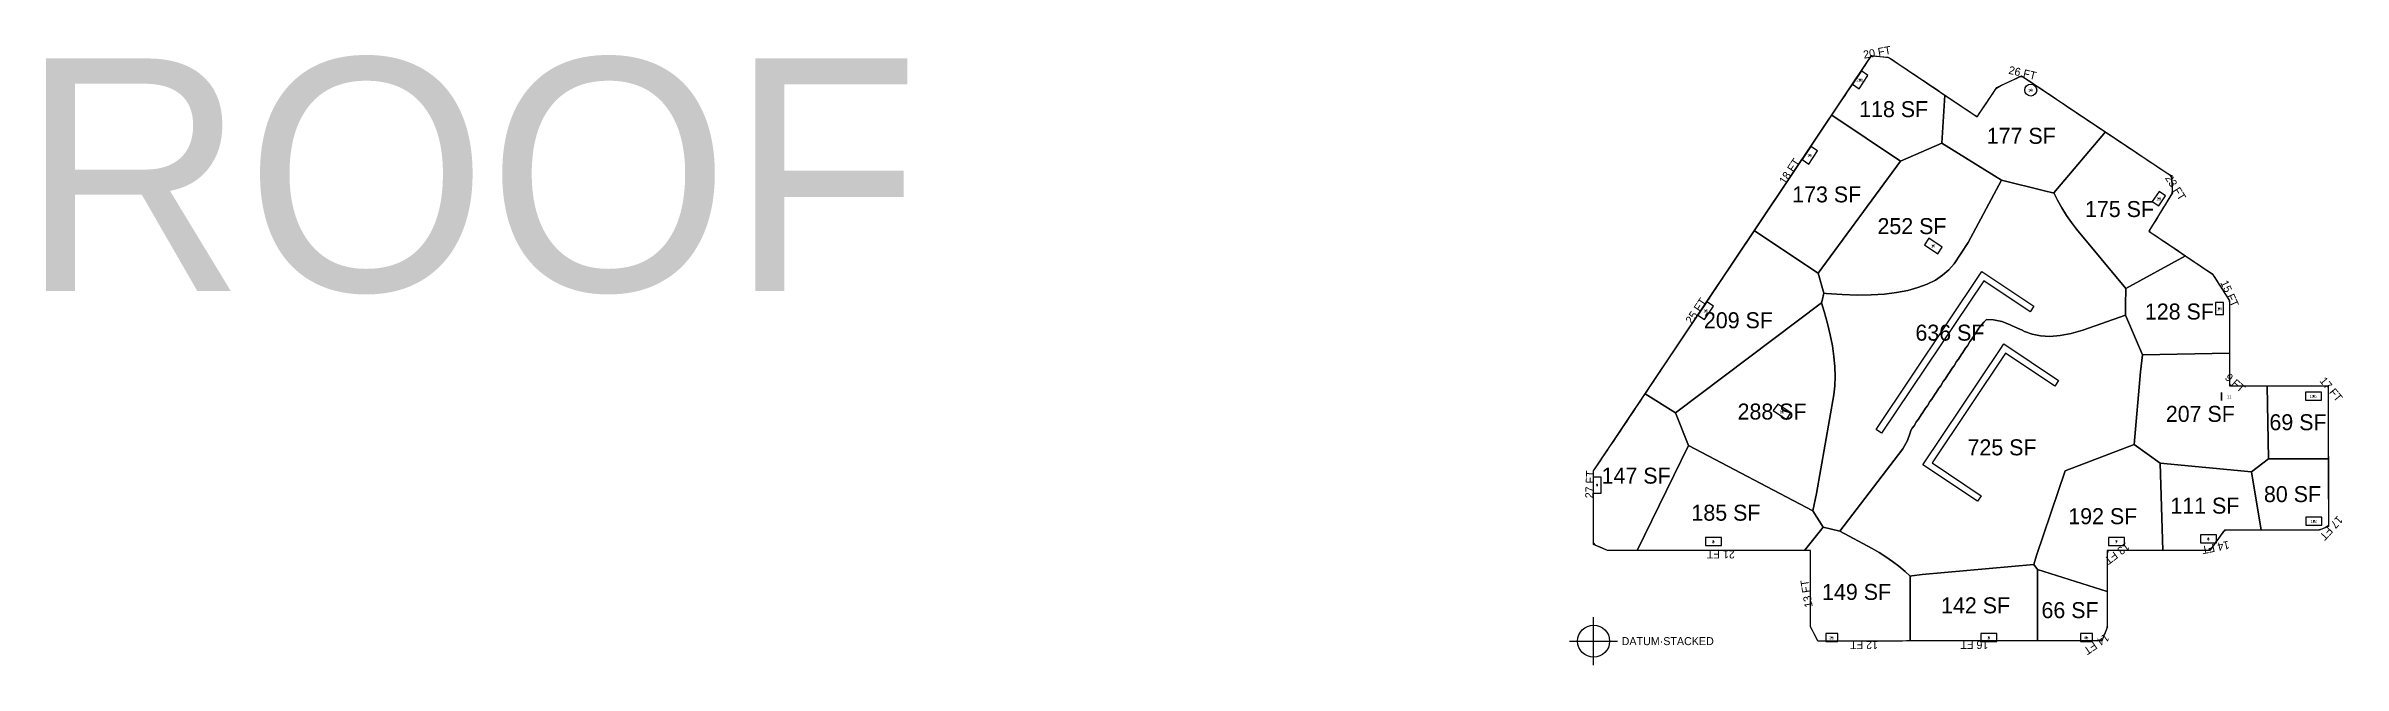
# Model space of a CAD drawing. Header units: metres. Extents: x 12833 to 16306, y 7445 to 23389.
# Drawn here: x 12861 to 16306, y 22459 to 23389 of the extents above; entities that cross this region are included whole.
import ezdxf
from ezdxf.enums import TextEntityAlignment as Align

# ---------------------------------------------------------------- set-up
doc = ezdxf.new("R2010")
doc.units = ezdxf.units.M
for name, color, linetype in [('BOUNDARY', 5, 'Continuous'), ('COLS', 92, 'Continuous'), ('FLOOR NUMBER', 1, 'Continuous'), ('FLOOR_5_AREA_LABELS', 3, 'Continuous'), ('FLOOR_5_BOUNDARY', 5, 'Continuous'), ('FLOOR_5_COLUMNS', 7, 'Continuous'), ('FLOOR_5_DATUM', 4, 'Continuous'), ('FLOOR_5_FASCADE_COLUMNS', 30, 'Continuous'), ('FLOOR_5_LARGE_TRIBUTARY', 6, 'Continuous'), ('FLOOR_5_TRIBUTARY_COL_0', 2, 'Continuous'), ('FLOOR_5_TRIBUTARY_COL_1', 2, 'Continuous'), ('FLOOR_5_TRIBUTARY_COL_10', 2, 'Continuous'), ('FLOOR_5_TRIBUTARY_COL_11', 2, 'Continuous'), ('FLOOR_5_TRIBUTARY_COL_12', 2, 'Continuous'), ('FLOOR_5_TRIBUTARY_COL_13', 2, 'Continuous'), ('FLOOR_5_TRIBUTARY_COL_14', 2, 'Continuous'), ('FLOOR_5_TRIBUTARY_COL_15', 2, 'Continuous'), ('FLOOR_5_TRIBUTARY_COL_16', 2, 'Continuous'), ('FLOOR_5_TRIBUTARY_COL_17', 2, 'Continuous'), ('FLOOR_5_TRIBUTARY_COL_2', 2, 'Continuous'), ('FLOOR_5_TRIBUTARY_COL_3', 2, 'Continuous'), ('FLOOR_5_TRIBUTARY_COL_4', 2, 'Continuous'), ('FLOOR_5_TRIBUTARY_COL_5', 2, 'Continuous'), ('FLOOR_5_TRIBUTARY_COL_6', 2, 'Continuous'), ('FLOOR_5_TRIBUTARY_COL_7', 2, 'Continuous'), ('FLOOR_5_TRIBUTARY_COL_8', 2, 'Continuous'), ('FLOOR_5_TRIBUTARY_COL_9', 2, 'Continuous'), ('FLOOR_5_WALL_TRIBUTARY_16', 1, 'Continuous'), ('FLOOR_5_WALL_TRIBUTARY_17', 1, 'Continuous'), ('WALL', 4, 'Continuous')]:
    doc.layers.add(name, color=color, linetype=linetype)
doc.layers.add('COLUMN NUMBER', color=6, linetype='Continuous', lineweight=9)

msp = doc.modelspace()

# ---------------------------------------------------------------- linework, layer by layer
at = {"layer": 'BOUNDARY'}
msp.add_lwpolyline([(15517.9, 22495.3), (15506.9, 22517.2), (15506.9, 22631.4), (15202.6, 22631.4), (15202.6, 22631.4), (15181.7, 22640.5), (15181.7, 22750.7), (15598.6, 23374), (15624.4, 23371.3), (15756.8, 23282.2), (15786.2, 23325.9), (15823.2, 23343.7), (16048, 23193.3), (16049.7, 23168.2), (16014.5, 23110.3), (16110, 23046.2), (16135.5, 23005.8), (16135.5, 22878.4), (16269.7, 22878.4), (16283.1, 22878.4), (16283.5, 22667.3), (16269.7, 22661.9), (16127.7, 22661.9), (16105.9, 22631.4), (15951.9, 22631.4), (15951.9, 22515.5), (15943.9, 22495.7)], close=True, dxfattribs=at)
at = {"layer": 'COLS'}
for points in [[(15593.1, 23344.2), (15583.2, 23350.9), (15569.8, 23330.9), (15579.8, 23324.3)], [(15517.5, 23231.2), (15507.5, 23237.8), (15494.2, 23217.9), (15504.2, 23211.2)], [(16029.5, 23148.6), (16039.5, 23163.5), (16029.6, 23170.2), (16019.5, 23155.2)], [(15697.8, 23076.6), (15704.4, 23086.6), (15684.5, 23099.9), (15677.8, 23090)], [(15361.4, 22997.8), (15351.5, 23004.5), (15338.1, 22984.5), (15348.1, 22977.9)], [(16114.4, 23003.3), (16114.4, 22985.3), (16126.4, 22985.3), (16126.4, 23003.3)], [(15457.7, 22851.1), (15451, 22841.2), (15470.9, 22827.8), (15477.6, 22837.8)], [(16123.2, 22868.3), (16123.2, 22856.3), (16123.4, 22856.3)], [(16249.2, 22868.8), (16249.2, 22856.8), (16273.2, 22856.8), (16273.2, 22868.8)], [(15193, 22741.5), (15181, 22741.5), (15181, 22717.5), (15193, 22717.5)], [(16249.9, 22681.2), (16249.9, 22669.2), (16273.9, 22669.2), (16273.9, 22681.2)], [(15349.3, 22650.7), (15349.3, 22638.7), (15373.3, 22638.7), (15373.3, 22650.7)], [(15953.7, 22650.7), (15953.7, 22638.7), (15977.7, 22638.7), (15977.7, 22650.7)], [(16091.7, 22654.9), (16091.7, 22642.9), (16115.7, 22642.9), (16115.7, 22654.9)], [(15530, 22494.7), (15548, 22494.7), (15548, 22506.7), (15530, 22506.7)], [(15762.3, 22506.7), (15762.3, 22494.7), (15786.3, 22494.7), (15786.3, 22506.7)], [(15911.6, 22494.7), (15929.6, 22494.7), (15929.6, 22506.7), (15911.6, 22506.7)]]:
    msp.add_lwpolyline(points, close=True, dxfattribs=at)
msp.add_circle((15837.1, 23322.3), 9, dxfattribs=at)
at = {"layer": 'FLOOR_5_BOUNDARY'}
msp.add_lwpolyline([(15517.9, 22495.3), (15506.9, 22517.2), (15506.9, 22631.4), (15202.6, 22631.4), (15181.7, 22640.5), (15181.7, 22750.7), (15598.6, 23374), (15624.4, 23371.3), (15756.8, 23282.2), (15786.2, 23325.9), (15823.2, 23343.7), (16048, 23193.3), (16049.7, 23168.2), (16014.5, 23110.3), (16110, 23046.2), (16135.5, 23005.8), (16135.5, 22878.4), (16269.7, 22878.4), (16283.1, 22878.4), (16283.5, 22667.3), (16269.7, 22661.9), (16127.7, 22661.9), (16105.9, 22631.4), (15951.9, 22631.4), (15951.9, 22515.5), (15943.9, 22495.7), (15517.9, 22495.3)], close=True, dxfattribs=at)
at = {"layer": 'FLOOR_5_COLUMNS'}
for p in [(15581.5, 23337.6), (15837.1, 23322.3), (15505.9, 23224.5), (16029.5, 23159.4), (15691.1, 23088.3), (15349.8, 22991.2), (16120.4, 22994.3), (15464.3, 22839.5), (16123.2, 22860.3), (16261.2, 22862.8), (15187, 22729.5), (16261.9, 22675.2), (15361.3, 22644.7), (15965.7, 22644.7), (16103.7, 22648.9), (15539, 22500.7), (15774.3, 22500.7), (15920.6, 22500.7)]:
    msp.add_point(p, dxfattribs=at)
at = {"layer": 'FLOOR_5_DATUM'}
for p, q in [((15181.7, 22459.3), (15181.7, 22531.3)), ((15145.7, 22495.3), (15217.7, 22495.3))]:
    msp.add_line(p, q, dxfattribs=at)
msp.add_circle((15181.7, 22495.3), 24, dxfattribs=at)
at = {"layer": 'FLOOR_5_FASCADE_COLUMNS'}
for points in [[(15538.7, 23284.4), (15542, 23289.4), (15545.4, 23294.4), (15548.7, 23299.4), (15552, 23304.3), (15555.4, 23309.3), (15558.7, 23314.3), (15562, 23319.3), (15565.4, 23324.3), (15568.7, 23329.3), (15572, 23334.3), (15575.4, 23339.2), (15578.7, 23344.2), (15582.1, 23349.2), (15585.4, 23354.2), (15588.7, 23359.2), (15592.1, 23364.2), (15595.4, 23369.2), (15598.8, 23373.9), (15604.8, 23373.3), (15610.8, 23372.7), (15616.7, 23372.1), (15622.7, 23371.5), (15628, 23368.9), (15632.9, 23365.5), (15637.9, 23362.2), (15642.9, 23358.8), (15647.9, 23355.5), (15652.9, 23352.1), (15657.8, 23348.8), (15662.8, 23345.4), (15667.8, 23342.1), (15672.8, 23338.7), (15677.8, 23335.4), (15682.7, 23332), (15687.7, 23328.7), (15692.7, 23325.4), (15697.7, 23322), (15702.6, 23318.7), (15707.6, 23315.3)], [(15707.6, 23315.3), (15712.6, 23312), (15717.6, 23308.6), (15722.6, 23305.3), (15727.5, 23301.9), (15732.5, 23298.6), (15737.5, 23295.2), (15742.5, 23291.9), (15747.5, 23288.5), (15752.4, 23285.2), (15757.2, 23282.8), (15760.6, 23287.8), (15763.9, 23292.8), (15767.3, 23297.8), (15770.6, 23302.7), (15774, 23307.7), (15777.3, 23312.7), (15780.7, 23317.7), (15784, 23322.7), (15788.1, 23326.8), (15793.5, 23329.4), (15798.9, 23332), (15804.3, 23334.6), (15809.7, 23337.2), (15815.1, 23339.8), (15820.5, 23342.4), (15825.7, 23342), (15830.7, 23338.7), (15835.7, 23335.4), (15840.7, 23332), (15845.7, 23328.7), (15850.6, 23325.4), (15855.6, 23322), (15860.6, 23318.7), (15865.6, 23315.4), (15870.6, 23312), (15875.6, 23308.7), (15880.6, 23305.3), (15885.6, 23302), (15890.5, 23298.7), (15895.5, 23295.3), (15900.5, 23292), (15905.5, 23288.7), (15910.5, 23285.3), (15915.5, 23282), (15920.5, 23278.7), (15925.5, 23275.3), (15930.4, 23272), (15935.4, 23268.7), (15940.4, 23265.3), (15945.4, 23262), (15950.4, 23258.6)], [(15421.9, 23109.8), (15425.3, 23114.8), (15428.6, 23119.8), (15431.9, 23124.8), (15435.3, 23129.8), (15438.6, 23134.8), (15441.9, 23139.8), (15445.3, 23144.7), (15448.6, 23149.7), (15452, 23154.7), (15455.3, 23159.7), (15458.6, 23164.7), (15462, 23169.7), (15465.3, 23174.7), (15468.6, 23179.7), (15472, 23184.6), (15475.3, 23189.6), (15478.6, 23194.6), (15482, 23199.6), (15485.3, 23204.6), (15488.6, 23209.6), (15492, 23214.6), (15495.3, 23219.6), (15498.7, 23224.5), (15502, 23229.5), (15505.3, 23234.5), (15508.7, 23239.5), (15512, 23244.5), (15515.3, 23249.5), (15518.7, 23254.5), (15522, 23259.5), (15525.3, 23264.4), (15528.7, 23269.4), (15532, 23274.4), (15535.3, 23279.4), (15538.7, 23284.4)], [(15950.4, 23258.6), (15955.4, 23255.3), (15960.4, 23252), (15965.4, 23248.6), (15970.3, 23245.3), (15975.3, 23242), (15980.3, 23238.6), (15985.3, 23235.3), (15990.3, 23232), (15995.3, 23228.6), (16000.3, 23225.3), (16005.2, 23221.9), (16010.2, 23218.6), (16015.2, 23215.3), (16020.2, 23211.9), (16025.2, 23208.6), (16030.2, 23205.3), (16035.2, 23201.9), (16040.2, 23198.6), (16045.1, 23195.3), (16048.2, 23190.8), (16048.6, 23184.8), (16049, 23178.8), (16049.4, 23172.8), (16049, 23167.1), (16045.8, 23161.9), (16042.7, 23156.8), (16039.6, 23151.7), (16036.5, 23146.5), (16033.4, 23141.4), (16030.3, 23136.3), (16027.2, 23131.1), (16024.1, 23126), (16020.9, 23120.9), (16017.8, 23115.8), (16014.7, 23110.6), (16019.2, 23107.2), (16024.2, 23103.8), (16029.2, 23100.5), (16034.2, 23097.1), (16039.1, 23093.8), (16044.1, 23090.5), (16049.1, 23087.1), (16054.1, 23083.8), (16059.1, 23080.4), (16064, 23077.1), (16069, 23073.7)], [(15258.5, 22865.5), (15261.8, 22870.5), (15265.1, 22875.4), (15268.5, 22880.4), (15271.8, 22885.4), (15275.2, 22890.4), (15278.5, 22895.4), (15281.8, 22900.4), (15285.2, 22905.4), (15288.5, 22910.4), (15291.8, 22915.3), (15295.2, 22920.3), (15298.5, 22925.3), (15301.8, 22930.3), (15305.2, 22935.3), (15308.5, 22940.3), (15311.8, 22945.3), (15315.2, 22950.2), (15318.5, 22955.2), (15321.9, 22960.2), (15325.2, 22965.2), (15328.5, 22970.2), (15331.9, 22975.2), (15335.2, 22980.2), (15338.5, 22985.2), (15341.9, 22990.1), (15345.2, 22995.1), (15348.5, 23000.1), (15351.9, 23005.1), (15355.2, 23010.1), (15358.5, 23015.1), (15361.9, 23020.1), (15365.2, 23025.1), (15368.6, 23030), (15371.9, 23035), (15375.2, 23040), (15378.6, 23045), (15381.9, 23050), (15385.2, 23055), (15388.6, 23060), (15391.9, 23065), (15395.2, 23069.9), (15398.6, 23074.9), (15401.9, 23079.9), (15405.3, 23084.9), (15408.6, 23089.9), (15411.9, 23094.9), (15415.3, 23099.9), (15418.6, 23104.9), (15421.9, 23109.8)], [(16069, 23073.7), (16074, 23070.4), (16079, 23067.1), (16084, 23063.7), (16088.9, 23060.4), (16093.9, 23057), (16098.9, 23053.7), (16103.9, 23050.3), (16108.9, 23047), (16112.5, 23042.3), (16115.7, 23037.2), (16118.9, 23032.2), (16122.1, 23027.1), (16125.3, 23022), (16128.5, 23016.9), (16131.7, 23011.9), (16134.9, 23006.8), (16135.5, 23001), (16135.5, 22995), (16135.5, 22989), (16135.5, 22983), (16135.5, 22977), (16135.5, 22971), (16135.5, 22965), (16135.5, 22959), (16135.5, 22953), (16135.5, 22947), (16135.5, 22941), (16135.5, 22935), (16135.5, 22929)], [(16135.5, 22929), (16135.5, 22923), (16135.5, 22917), (16135.5, 22911), (16135.5, 22905), (16135.5, 22899), (16135.5, 22893), (16135.5, 22887), (16135.5, 22881), (16138.9, 22878.4), (16144.9, 22878.4), (16150.9, 22878.4), (16156.9, 22878.4), (16162.9, 22878.4), (16168.9, 22878.4), (16174.9, 22878.4), (16180.9, 22878.4), (16186.9, 22878.4), (16192.9, 22878.4)], [(16192.9, 22878.4), (16198.9, 22878.4), (16204.9, 22878.4), (16210.9, 22878.4), (16216.9, 22878.4), (16222.9, 22878.4), (16228.9, 22878.4), (16234.9, 22878.4), (16240.9, 22878.4), (16246.9, 22878.4), (16252.9, 22878.4), (16258.9, 22878.4), (16264.9, 22878.4), (16270.9, 22878.4), (16276.9, 22878.4), (16282.9, 22878.4), (16283.1, 22872.6), (16283.1, 22866.6), (16283.1, 22860.6), (16283.2, 22854.6), (16283.2, 22848.6), (16283.2, 22842.6), (16283.2, 22836.6), (16283.2, 22830.6), (16283.2, 22824.6), (16283.2, 22818.6), (16283.2, 22812.6), (16283.3, 22806.6), (16283.3, 22800.6), (16283.3, 22794.6), (16283.3, 22788.6), (16283.3, 22782.6), (16283.3, 22776.6), (16283.3, 22770.6)], [(15249.5, 22631.4), (15243.5, 22631.4), (15237.5, 22631.4), (15231.5, 22631.4), (15225.5, 22631.4), (15219.5, 22631.4), (15213.5, 22631.4), (15207.5, 22631.4), (15201.6, 22631.8), (15196.1, 22634.2), (15190.6, 22636.6), (15185.1, 22639), (15181.7, 22642.8), (15181.7, 22648.8), (15181.7, 22654.8), (15181.7, 22660.8), (15181.7, 22666.8), (15181.7, 22672.8), (15181.7, 22678.8), (15181.7, 22684.8), (15181.7, 22690.8), (15181.7, 22696.8), (15181.7, 22702.8), (15181.7, 22708.8), (15181.7, 22714.8), (15181.7, 22720.8), (15181.7, 22726.8), (15181.7, 22732.8), (15181.7, 22738.8), (15181.7, 22744.8), (15181.7, 22750.8), (15185.1, 22755.7), (15188.4, 22760.7), (15191.8, 22765.7), (15195.1, 22770.7), (15198.4, 22775.7), (15201.8, 22780.7), (15205.1, 22785.7), (15208.4, 22790.7), (15211.8, 22795.6), (15215.1, 22800.6), (15218.4, 22805.6), (15221.8, 22810.6), (15225.1, 22815.6), (15228.5, 22820.6), (15231.8, 22825.6), (15235.1, 22830.6), (15238.5, 22835.5), (15241.8, 22840.5), (15245.1, 22845.5), (15248.5, 22850.5), (15251.8, 22855.5), (15255.1, 22860.5), (15258.5, 22865.5)], [(16283.3, 22770.6), (16283.3, 22764.6), (16283.3, 22758.6), (16283.4, 22752.6), (16283.4, 22746.6), (16283.4, 22740.6), (16283.4, 22734.6), (16283.4, 22728.6), (16283.4, 22722.6), (16283.4, 22716.6), (16283.4, 22710.6), (16283.5, 22704.6), (16283.5, 22698.6), (16283.5, 22692.6), (16283.5, 22686.6), (16283.5, 22680.6), (16283.5, 22674.6), (16283.5, 22668.6), (16279.1, 22665.6), (16273.5, 22663.4), (16267.8, 22661.9), (16261.8, 22661.9), (16255.8, 22661.9), (16249.8, 22661.9), (16243.8, 22661.9), (16237.8, 22661.9), (16231.8, 22661.9), (16225.8, 22661.9), (16219.8, 22661.9), (16213.8, 22661.9), (16207.8, 22661.9), (16201.8, 22661.9), (16195.8, 22661.9), (16189.8, 22661.9), (16183.8, 22661.9)], [(16183.8, 22661.9), (16177.8, 22661.9), (16171.8, 22661.9), (16165.8, 22661.9), (16159.8, 22661.9), (16153.8, 22661.9), (16147.8, 22661.9), (16141.8, 22661.9), (16135.8, 22661.9), (16129.8, 22661.9), (16125.4, 22658.7), (16121.9, 22653.9), (16118.4, 22649), (16115, 22644.1), (16111.5, 22639.2), (16108, 22634.3), (16103.5, 22631.4), (16097.5, 22631.4), (16091.5, 22631.4), (16085.5, 22631.4), (16079.5, 22631.4), (16073.5, 22631.4), (16067.5, 22631.4), (16061.5, 22631.4), (16055.5, 22631.4), (16049.5, 22631.4), (16043.5, 22631.4), (16037.5, 22631.4)], [(15495.5, 22631.4), (15489.5, 22631.4), (15483.5, 22631.4), (15477.5, 22631.4), (15471.5, 22631.4), (15465.5, 22631.4), (15459.5, 22631.4), (15453.5, 22631.4), (15447.5, 22631.4), (15441.5, 22631.4), (15435.5, 22631.4), (15429.5, 22631.4), (15423.5, 22631.4), (15417.5, 22631.4), (15411.5, 22631.4), (15405.5, 22631.4), (15399.5, 22631.4), (15393.5, 22631.4), (15387.5, 22631.4), (15381.5, 22631.4), (15375.5, 22631.4), (15369.5, 22631.4), (15363.5, 22631.4), (15357.5, 22631.4), (15351.5, 22631.4), (15345.5, 22631.4), (15339.5, 22631.4), (15333.5, 22631.4), (15327.5, 22631.4), (15321.5, 22631.4), (15315.5, 22631.4), (15309.5, 22631.4), (15303.5, 22631.4), (15297.5, 22631.4), (15291.5, 22631.4), (15285.5, 22631.4), (15279.5, 22631.4), (15273.5, 22631.4), (15267.5, 22631.4), (15261.5, 22631.4), (15255.5, 22631.4), (15249.5, 22631.4)], [(15517.9, 22495.3), (15515.2, 22500.7), (15512.5, 22506), (15509.8, 22511.4), (15507.1, 22516.8), (15506.9, 22522.7), (15506.9, 22528.7), (15506.9, 22534.7), (15506.9, 22540.7), (15506.9, 22546.7), (15506.9, 22552.7), (15506.9, 22558.7), (15506.9, 22564.7), (15506.9, 22570.7), (15506.9, 22576.7), (15506.9, 22582.7), (15506.9, 22588.7), (15506.9, 22594.7), (15506.9, 22600.7), (15506.9, 22606.7), (15506.9, 22612.7), (15506.9, 22618.7), (15506.9, 22624.7), (15506.9, 22630.7), (15501.5, 22631.4), (15495.5, 22631.4)], [(16037.5, 22631.4), (16031.5, 22631.4), (16025.5, 22631.4), (16019.5, 22631.4), (16013.5, 22631.4), (16007.5, 22631.4), (16001.5, 22631.4), (15995.5, 22631.4), (15989.5, 22631.4), (15983.5, 22631.4), (15977.5, 22631.4), (15971.5, 22631.4), (15965.5, 22631.4), (15959.5, 22631.4), (15953.5, 22631.4), (15951.9, 22627), (15951.9, 22621), (15951.9, 22615), (15951.9, 22609), (15951.9, 22603), (15951.9, 22597), (15951.9, 22591), (15951.9, 22585), (15951.9, 22579), (15951.9, 22573), (15951.9, 22567)], [(15951.9, 22567), (15951.9, 22561), (15951.9, 22555), (15951.9, 22549), (15951.9, 22543), (15951.9, 22537), (15951.9, 22531), (15951.9, 22525), (15951.9, 22519), (15951, 22513.2), (15948.7, 22507.6), (15946.5, 22502), (15944.2, 22496.5), (15938.7, 22495.7), (15932.7, 22495.7), (15926.7, 22495.7), (15920.7, 22495.7), (15914.7, 22495.7), (15908.7, 22495.7), (15902.7, 22495.7), (15896.7, 22495.7), (15890.7, 22495.7), (15884.7, 22495.7), (15878.7, 22495.7), (15872.7, 22495.7), (15866.7, 22495.7), (15860.7, 22495.6), (15854.7, 22495.6), (15848.7, 22495.6)], [(15656.7, 22495.5), (15650.7, 22495.5), (15644.7, 22495.4), (15638.7, 22495.4), (15632.7, 22495.4), (15626.7, 22495.4), (15620.7, 22495.4), (15614.7, 22495.4), (15608.7, 22495.4), (15602.7, 22495.4), (15596.7, 22495.4), (15590.7, 22495.4), (15584.7, 22495.4), (15578.7, 22495.4), (15572.7, 22495.4), (15566.7, 22495.4), (15560.7, 22495.4), (15554.7, 22495.4), (15548.7, 22495.4), (15542.7, 22495.4), (15536.7, 22495.3), (15530.7, 22495.3), (15524.7, 22495.3), (15518.7, 22495.3), (15517.9, 22495.3)], [(15848.7, 22495.6), (15842.7, 22495.6), (15836.7, 22495.6), (15830.7, 22495.6), (15824.7, 22495.6), (15818.7, 22495.6), (15812.7, 22495.6), (15806.7, 22495.6), (15800.7, 22495.6), (15794.7, 22495.6), (15788.7, 22495.6), (15782.7, 22495.6), (15776.7, 22495.6), (15770.7, 22495.6), (15764.7, 22495.6), (15758.7, 22495.6), (15752.7, 22495.5), (15746.7, 22495.5), (15740.7, 22495.5), (15734.7, 22495.5), (15728.7, 22495.5), (15722.7, 22495.5), (15716.7, 22495.5), (15710.7, 22495.5), (15704.7, 22495.5), (15698.7, 22495.5), (15692.7, 22495.5), (15686.7, 22495.5), (15680.7, 22495.5), (15674.7, 22495.5), (15668.7, 22495.5), (15662.7, 22495.5), (15656.7, 22495.5)]]:
    msp.add_lwpolyline(points, dxfattribs=at)
at = {"layer": 'FLOOR_5_LARGE_TRIBUTARY'}
for points in [[(15704.1, 23242.7), (15641.9, 23215.4), (15538.7, 23284.4), (15598.6, 23374), (15624.4, 23371.3), (15708.4, 23314.8), (15704.1, 23242.7)], [(15871.6, 23167.9), (15870.3, 23168.2), (15857.7, 23170.8), (15793.3, 23187), (15704.1, 23242.7), (15708.4, 23314.8), (15756.8, 23282.2), (15786.2, 23325.9), (15823.2, 23343.7), (15949.1, 23259.5), (15871.6, 23167.9)], [(15641.9, 23215.4), (15518.3, 23047.3), (15422.8, 23111.2), (15538.7, 23284.4), (15641.9, 23215.4)], [(15979.6, 23024.3), (15905.9, 23113.4), (15898.2, 23123.5), (15890.9, 23134.2), (15884, 23145.3), (15877.3, 23157), (15871.6, 23167.9), (15949.1, 23259.5), (16048, 23193.3), (16049.7, 23168.2), (16014.5, 23110.3), (16069.2, 23073.6), (15979.6, 23024.3)], [(15694.2, 23037.2), (15681.8, 23031), (15668, 23025.8), (15652.7, 23021.6), (15635.9, 23018.4), (15617.7, 23016.2), (15598, 23014.9), (15576.9, 23014.6), (15554.3, 23015.3), (15530.2, 23016.9), (15526.8, 23017.3), (15518.3, 23047.3), (15641.9, 23215.4), (15704.1, 23242.7), (15793.3, 23187), (15743.3, 23093.5), (15722.6, 23061.5), (15714.6, 23052.4), (15705.1, 23044.3), (15694.2, 23037.2)], [(15551.1, 22660.1), (15525.9, 22666.2), (15510.2, 22690.6), (15515.9, 22717), (15542, 22864.7), (15543.4, 22878.2), (15543.8, 22892.3), (15543.4, 22907.1), (15542, 22922.4), (15539.8, 22938.3), (15536.6, 22954.9), (15532.6, 22972.1), (15527.6, 22989.8), (15523.3, 23003.1), (15524.3, 23006.5), (15526.8, 23017.3), (15530.2, 23016.9), (15554.3, 23015.3), (15576.9, 23014.6), (15598, 23014.9), (15617.7, 23016.2), (15635.9, 23018.4), (15652.7, 23021.6), (15668, 23025.8), (15681.8, 23031), (15694.2, 23037.2), (15705.1, 23044.3), (15714.6, 23052.4), (15722.6, 23061.5), (15743.3, 23093.5), (15793.3, 23187), (15857.7, 23170.8), (15870.3, 23168.2), (15871.6, 23167.9), (15877.3, 23157), (15884, 23145.3), (15890.9, 23134.2), (15898.2, 23123.5), (15905.9, 23113.4), (15979.6, 23024.3), (15979.1, 22999.4), (15979.2, 22984.4), (15915.4, 22961.7), (15897.7, 22956.9), (15881.2, 22953.8), (15866, 22952.6), (15852, 22953.3), (15839.2, 22955.7), (15827.7, 22960.1), (15824.5, 22962), (15809.3, 22968.3), (15805.5, 22970.6), (15793.9, 22975), (15781.2, 22977.5), (15771, 22977.9), (15766.9, 22974.1), (15759.4, 22964.7), (15755.6, 22958.2), (15752.7, 22954.7), (15748.9, 22948.3), (15746.1, 22944.7), (15742.2, 22938.3), (15739.4, 22934.8), (15735.5, 22928.3), (15732.7, 22924.8), (15728.9, 22918.3), (15726.1, 22914.8), (15722.2, 22908.4), (15719.4, 22904.8), (15715.5, 22898.4), (15712.7, 22894.9), (15708.9, 22888.4), (15706, 22884.9), (15702.2, 22878.4), (15699.4, 22874.9), (15695.5, 22868.5), (15692.7, 22864.9), (15688.8, 22858.5), (15686, 22855), (15682.2, 22848.5), (15679.4, 22845), (15675.5, 22838.5), (15672.7, 22835), (15668.8, 22828.6), (15666, 22825), (15662.2, 22818.6), (15659.3, 22815.1), (15657.3, 22811.6), (15656.5, 22808), (15652.2, 22796.4), (15645.3, 22783.9), (15551.1, 22660.1)], [(15518.3, 23047.3), (15526.8, 23017.3), (15524.3, 23006.5), (15523.3, 23003.1), (15304.5, 22837.9), (15259, 22866.2), (15422.8, 23111.2), (15518.3, 23047.3)], [(15979.6, 23024.3), (16069.2, 23073.6), (16110, 23046.2), (16135.5, 23005.8), (16135.5, 22927.5), (16004.6, 22924.8), (15979.2, 22984.4), (15979.1, 22999.4), (15979.6, 23024.3)], [(15304.5, 22837.9), (15523.3, 23003.1), (15527.6, 22989.8), (15532.6, 22972.1), (15536.6, 22954.9), (15539.8, 22938.3), (15542, 22922.4), (15543.4, 22907.1), (15543.8, 22892.3), (15543.4, 22878.2), (15542, 22864.7), (15515.9, 22717), (15510.2, 22690.6), (15323.8, 22789.1), (15304.5, 22837.9)], [(15639.5, 22607.7), (15629.9, 22615), (15620.1, 22621.8), (15610, 22628.3), (15599.6, 22634.4), (15551.1, 22660.1), (15645.3, 22783.9), (15652.2, 22796.4), (15656.5, 22808), (15657.3, 22811.6), (15659.3, 22815.1), (15662.2, 22818.6), (15666, 22825), (15668.8, 22828.6), (15672.7, 22835), (15675.5, 22838.5), (15679.4, 22845), (15682.2, 22848.5), (15686, 22855), (15688.8, 22858.5), (15692.7, 22864.9), (15695.5, 22868.5), (15699.4, 22874.9), (15702.2, 22878.4), (15706, 22884.9), (15708.9, 22888.4), (15712.7, 22894.9), (15715.5, 22898.4), (15719.4, 22904.8), (15722.2, 22908.4), (15726.1, 22914.8), (15728.9, 22918.3), (15732.7, 22924.8), (15735.5, 22928.3), (15739.4, 22934.8), (15742.2, 22938.3), (15746.1, 22944.7), (15748.9, 22948.3), (15752.7, 22954.7), (15755.6, 22958.2), (15759.4, 22964.7), (15766.9, 22974.1), (15771, 22977.9), (15781.2, 22977.5), (15793.9, 22975), (15805.5, 22970.6), (15809.3, 22968.3), (15824.5, 22962), (15827.7, 22960.1), (15839.2, 22955.7), (15852, 22953.3), (15866, 22952.6), (15881.2, 22953.8), (15897.7, 22956.9), (15915.4, 22961.7), (15979.2, 22984.4), (16004.6, 22924.8), (16001.6, 22899.5), (15992.5, 22790.4), (15888.7, 22750.7), (15845.6, 22623.6), (15841.7, 22610.3), (15674.5, 22595.4), (15658.7, 22593.3), (15656.6, 22592.9), (15648.7, 22600), (15639.5, 22607.7)], [(15992.5, 22790.4), (16001.6, 22899.5), (16004.6, 22924.8), (16135.5, 22927.5), (16135.5, 22878.4), (16191.9, 22878.4), (16193.9, 22768.7), (16168.3, 22749.5), (16031.1, 22762.2), (15992.5, 22790.4)], [(16193.9, 22768.7), (16191.9, 22878.4), (16269.7, 22878.4), (16283.1, 22878.4), (16283.3, 22769.1), (16193.9, 22768.7)], [(15304.5, 22837.9), (15323.8, 22789.1), (15247, 22631.4), (15202.6, 22631.4), (15181.7, 22640.5), (15181.7, 22750.7), (15259, 22866.2), (15304.5, 22837.9)], [(15323.8, 22789.1), (15510.2, 22690.6), (15525.9, 22666.2), (15497.7, 22631.4), (15247, 22631.4), (15323.8, 22789.1)], [(15841.7, 22610.3), (15845.6, 22623.6), (15888.7, 22750.7), (15992.5, 22790.4), (16031.1, 22762.2), (16035.1, 22631.4), (15951.9, 22631.4), (15951.9, 22569.9), (15847.4, 22602.6), (15841.7, 22610.3)], [(16031.1, 22762.2), (16168.3, 22749.5), (16182.8, 22661.9), (16127.7, 22661.9), (16105.9, 22631.4), (16035.1, 22631.4), (16031.1, 22762.2)], [(16168.3, 22749.5), (16193.9, 22768.7), (16283.3, 22769.1), (16283.5, 22667.3), (16269.7, 22661.9), (16182.8, 22661.9), (16168.3, 22749.5)], [(15525.9, 22666.2), (15551.1, 22660.1), (15599.6, 22634.4), (15610, 22628.3), (15620.1, 22621.8), (15629.9, 22615), (15639.5, 22607.7), (15648.7, 22600), (15656.6, 22592.9), (15656.6, 22495.5), (15517.9, 22495.3), (15506.9, 22517.2), (15506.9, 22631.4), (15497.7, 22631.4), (15525.9, 22666.2)], [(15656.6, 22592.9), (15658.7, 22593.3), (15674.5, 22595.4), (15841.7, 22610.3), (15847.4, 22602.6), (15847.4, 22495.6), (15656.6, 22495.5), (15656.6, 22592.9)], [(15847.4, 22602.6), (15951.9, 22569.9), (15951.9, 22515.5), (15943.9, 22495.7), (15847.4, 22495.6), (15847.4, 22602.6)]]:
    msp.add_lwpolyline(points, close=True, dxfattribs=at)
at = {"layer": 'FLOOR_5_TRIBUTARY_COL_0'}
msp.add_lwpolyline([(15304.5, 22837.9), (15323.8, 22789.1), (15247, 22631.4), (15202.6, 22631.4), (15181.7, 22640.5), (15181.7, 22750.7), (15259, 22866.2), (15304.5, 22837.9)], close=True, dxfattribs=at)
at = {"layer": 'FLOOR_5_TRIBUTARY_COL_1'}
msp.add_lwpolyline([(15518.3, 23047.3), (15526.8, 23017.3), (15524.3, 23006.5), (15523.3, 23003.1), (15304.5, 22837.9), (15259, 22866.2), (15422.8, 23111.2), (15518.3, 23047.3)], close=True, dxfattribs=at)
at = {"layer": 'FLOOR_5_TRIBUTARY_COL_10'}
msp.add_lwpolyline([(15704.1, 23242.7), (15641.9, 23215.4), (15538.7, 23284.4), (15598.6, 23374), (15624.4, 23371.3), (15708.4, 23314.8), (15704.1, 23242.7)], close=True, dxfattribs=at)
at = {"layer": 'FLOOR_5_TRIBUTARY_COL_11'}
msp.add_lwpolyline([(15656.6, 22592.9), (15658.7, 22593.3), (15674.5, 22595.4), (15841.7, 22610.3), (15847.4, 22602.6), (15847.4, 22495.6), (15656.6, 22495.5), (15656.6, 22592.9)], close=True, dxfattribs=at)
at = {"layer": 'FLOOR_5_TRIBUTARY_COL_12'}
msp.add_lwpolyline([(15841.7, 22610.3), (15845.6, 22623.6), (15888.7, 22750.7), (15992.5, 22790.4), (16031.1, 22762.2), (16035.1, 22631.4), (15951.9, 22631.4), (15951.9, 22569.9), (15847.4, 22602.6), (15841.7, 22610.3)], close=True, dxfattribs=at)
at = {"layer": 'FLOOR_5_TRIBUTARY_COL_13'}
msp.add_lwpolyline([(15304.5, 22837.9), (15523.3, 23003.1), (15527.6, 22989.8), (15532.6, 22972.1), (15536.6, 22954.9), (15539.8, 22938.3), (15542, 22922.4), (15543.4, 22907.1), (15543.8, 22892.3), (15543.4, 22878.2), (15542, 22864.7), (15515.9, 22717), (15510.2, 22690.6), (15323.8, 22789.1), (15304.5, 22837.9)], close=True, dxfattribs=at)
at = {"layer": 'FLOOR_5_TRIBUTARY_COL_14'}
msp.add_lwpolyline([(15694.2, 23037.2), (15681.8, 23031), (15668, 23025.8), (15652.7, 23021.6), (15635.9, 23018.4), (15617.7, 23016.2), (15598, 23014.9), (15576.9, 23014.6), (15554.3, 23015.3), (15530.2, 23016.9), (15526.8, 23017.3), (15518.3, 23047.3), (15641.9, 23215.4), (15704.1, 23242.7), (15793.3, 23187), (15743.3, 23093.5), (15722.6, 23061.5), (15714.6, 23052.4), (15705.1, 23044.3), (15694.2, 23037.2)], close=True, dxfattribs=at)
at = {"layer": 'FLOOR_5_TRIBUTARY_COL_15'}
msp.add_lwpolyline([(15871.6, 23167.9), (15870.3, 23168.2), (15857.7, 23170.8), (15793.3, 23187), (15704.1, 23242.7), (15708.4, 23314.8), (15756.8, 23282.2), (15786.2, 23325.9), (15823.2, 23343.7), (15949.1, 23259.5), (15871.6, 23167.9)], close=True, dxfattribs=at)
at = {"layer": 'FLOOR_5_TRIBUTARY_COL_16'}
msp.add_lwpolyline([(15847.4, 22602.6), (15951.9, 22569.9), (15951.9, 22515.5), (15943.9, 22495.7), (15847.4, 22495.6), (15847.4, 22602.6)], close=True, dxfattribs=at)
at = {"layer": 'FLOOR_5_TRIBUTARY_COL_17'}
msp.add_lwpolyline([(15992.5, 22790.4), (16001.6, 22899.5), (16004.6, 22924.8), (16135.5, 22927.5), (16135.5, 22878.4), (16191.9, 22878.4), (16193.9, 22768.7), (16168.3, 22749.5), (16031.1, 22762.2), (15992.5, 22790.4)], close=True, dxfattribs=at)
at = {"layer": 'FLOOR_5_TRIBUTARY_COL_2'}
msp.add_lwpolyline([(15641.9, 23215.4), (15518.3, 23047.3), (15422.8, 23111.2), (15538.7, 23284.4), (15641.9, 23215.4)], close=True, dxfattribs=at)
at = {"layer": 'FLOOR_5_TRIBUTARY_COL_3'}
msp.add_lwpolyline([(15323.8, 22789.1), (15510.2, 22690.6), (15525.9, 22666.2), (15497.7, 22631.4), (15247, 22631.4), (15323.8, 22789.1)], close=True, dxfattribs=at)
at = {"layer": 'FLOOR_5_TRIBUTARY_COL_4'}
msp.add_lwpolyline([(16031.1, 22762.2), (16168.3, 22749.5), (16182.8, 22661.9), (16127.7, 22661.9), (16105.9, 22631.4), (16035.1, 22631.4), (16031.1, 22762.2)], close=True, dxfattribs=at)
at = {"layer": 'FLOOR_5_TRIBUTARY_COL_5'}
msp.add_lwpolyline([(15979.6, 23024.3), (15905.9, 23113.4), (15898.2, 23123.5), (15890.9, 23134.2), (15884, 23145.3), (15877.3, 23157), (15871.6, 23167.9), (15949.1, 23259.5), (16048, 23193.3), (16049.7, 23168.2), (16014.5, 23110.3), (16069.2, 23073.6), (15979.6, 23024.3)], close=True, dxfattribs=at)
at = {"layer": 'FLOOR_5_TRIBUTARY_COL_6'}
msp.add_lwpolyline([(15979.6, 23024.3), (16069.2, 23073.6), (16110, 23046.2), (16135.5, 23005.8), (16135.5, 22927.5), (16004.6, 22924.8), (15979.2, 22984.4), (15979.1, 22999.4), (15979.6, 23024.3)], close=True, dxfattribs=at)
at = {"layer": 'FLOOR_5_TRIBUTARY_COL_7'}
msp.add_lwpolyline([(16193.9, 22768.7), (16191.9, 22878.4), (16269.7, 22878.4), (16283.1, 22878.4), (16283.3, 22769.1), (16193.9, 22768.7)], close=True, dxfattribs=at)
at = {"layer": 'FLOOR_5_TRIBUTARY_COL_8'}
msp.add_lwpolyline([(15525.9, 22666.2), (15551.1, 22660.1), (15599.6, 22634.4), (15610, 22628.3), (15620.1, 22621.8), (15629.9, 22615), (15639.5, 22607.7), (15648.7, 22600), (15656.6, 22592.9), (15656.6, 22495.5), (15517.9, 22495.3), (15506.9, 22517.2), (15506.9, 22631.4), (15497.7, 22631.4), (15525.9, 22666.2)], close=True, dxfattribs=at)
at = {"layer": 'FLOOR_5_TRIBUTARY_COL_9'}
msp.add_lwpolyline([(16168.3, 22749.5), (16193.9, 22768.7), (16283.3, 22769.1), (16283.5, 22667.3), (16269.7, 22661.9), (16182.8, 22661.9), (16168.3, 22749.5)], close=True, dxfattribs=at)
at = {"layer": 'FLOOR_5_WALL_TRIBUTARY_16'}
msp.add_lwpolyline([(15639.5, 22607.7), (15629.9, 22615), (15620.1, 22621.8), (15610, 22628.3), (15599.6, 22634.4), (15551.1, 22660.1), (15645.3, 22783.9), (15652.2, 22796.4), (15656.5, 22808), (15657.3, 22811.6), (15659.3, 22815.1), (15662.2, 22818.6), (15666, 22825), (15668.8, 22828.6), (15672.7, 22835), (15675.5, 22838.5), (15679.4, 22845), (15682.2, 22848.5), (15686, 22855), (15688.8, 22858.5), (15692.7, 22864.9), (15695.5, 22868.5), (15699.4, 22874.9), (15702.2, 22878.4), (15706, 22884.9), (15708.9, 22888.4), (15712.7, 22894.9), (15715.5, 22898.4), (15719.4, 22904.8), (15722.2, 22908.4), (15726.1, 22914.8), (15728.9, 22918.3), (15732.7, 22924.8), (15735.5, 22928.3), (15739.4, 22934.8), (15742.2, 22938.3), (15746.1, 22944.7), (15748.9, 22948.3), (15752.7, 22954.7), (15755.6, 22958.2), (15759.4, 22964.7), (15766.9, 22974.1), (15771, 22977.9), (15781.2, 22977.5), (15793.9, 22975), (15805.5, 22970.6), (15809.3, 22968.3), (15824.5, 22962), (15827.7, 22960.1), (15839.2, 22955.7), (15852, 22953.3), (15866, 22952.6), (15881.2, 22953.8), (15897.7, 22956.9), (15915.4, 22961.7), (15979.2, 22984.4), (16004.6, 22924.8), (16001.6, 22899.5), (15992.5, 22790.4), (15888.7, 22750.7), (15845.6, 22623.6), (15841.7, 22610.3), (15674.5, 22595.4), (15658.7, 22593.3), (15656.6, 22592.9), (15648.7, 22600), (15639.5, 22607.7)], close=True, dxfattribs=at)
at = {"layer": 'FLOOR_5_WALL_TRIBUTARY_17'}
msp.add_lwpolyline([(15551.1, 22660.1), (15525.9, 22666.2), (15510.2, 22690.6), (15515.9, 22717), (15542, 22864.7), (15543.4, 22878.2), (15543.8, 22892.3), (15543.4, 22907.1), (15542, 22922.4), (15539.8, 22938.3), (15536.6, 22954.9), (15532.6, 22972.1), (15527.6, 22989.8), (15523.3, 23003.1), (15524.3, 23006.5), (15526.8, 23017.3), (15530.2, 23016.9), (15554.3, 23015.3), (15576.9, 23014.6), (15598, 23014.9), (15617.7, 23016.2), (15635.9, 23018.4), (15652.7, 23021.6), (15668, 23025.8), (15681.8, 23031), (15694.2, 23037.2), (15705.1, 23044.3), (15714.6, 23052.4), (15722.6, 23061.5), (15743.3, 23093.5), (15793.3, 23187), (15857.7, 23170.8), (15870.3, 23168.2), (15871.6, 23167.9), (15877.3, 23157), (15884, 23145.3), (15890.9, 23134.2), (15898.2, 23123.5), (15905.9, 23113.4), (15979.6, 23024.3), (15979.1, 22999.4), (15979.2, 22984.4), (15915.4, 22961.7), (15897.7, 22956.9), (15881.2, 22953.8), (15866, 22952.6), (15852, 22953.3), (15839.2, 22955.7), (15827.7, 22960.1), (15824.5, 22962), (15809.3, 22968.3), (15805.5, 22970.6), (15793.9, 22975), (15781.2, 22977.5), (15771, 22977.9), (15766.9, 22974.1), (15759.4, 22964.7), (15755.6, 22958.2), (15752.7, 22954.7), (15748.9, 22948.3), (15746.1, 22944.7), (15742.2, 22938.3), (15739.4, 22934.8), (15735.5, 22928.3), (15732.7, 22924.8), (15728.9, 22918.3), (15726.1, 22914.8), (15722.2, 22908.4), (15719.4, 22904.8), (15715.5, 22898.4), (15712.7, 22894.9), (15708.9, 22888.4), (15706, 22884.9), (15702.2, 22878.4), (15699.4, 22874.9), (15695.5, 22868.5), (15692.7, 22864.9), (15688.8, 22858.5), (15686, 22855), (15682.2, 22848.5), (15679.4, 22845), (15675.5, 22838.5), (15672.7, 22835), (15668.8, 22828.6), (15666, 22825), (15662.2, 22818.6), (15659.3, 22815.1), (15657.3, 22811.6), (15656.5, 22808), (15652.2, 22796.4), (15645.3, 22783.9), (15551.1, 22660.1)], close=True, dxfattribs=at)
at = {"layer": 'WALL'}
for points in [[(15613.6, 22807.2), (15605.3, 22812.7), (15763.9, 23049.9), (15841.7, 22997.8), (15836.2, 22989.5), (15766.6, 23036)], [(15763.1, 22713.4), (15757.6, 22705.1), (15675.5, 22760), (15791.1, 22932.9), (15796.7, 22941.2), (15878.8, 22886.3), (15873.2, 22878), (15799.5, 22927.4), (15689.4, 22762.8)]]:
    msp.add_lwpolyline(points, close=True, dxfattribs=at)

# ---------------------------------------------------------------- texts
at = {"layer": 'COLUMN NUMBER', "char_height": 4.5, "attachment_point": 1}
for s, insert, width in [('20b', (15575.8, 23339.5), 13.635), ('19', (15833.4, 23324.1), 8.787), ('16', (15502.2, 23226.4), 8.787), ('18', (16025.8, 23161.3), 8.787), ('17', (15687.4, 23090.2), 8.787), ('15', (15346.1, 22993.1), 8.787), ('14', (16116.7, 22996.2), 8.787), ('10', (15460.6, 22841.4), 8.787), ('11', (16131.5, 22864.1), 8.787), ('12b', (16255.5, 22864.7), 13.635), ('\\fSegoe UI|b1|i0|c0|p34|;9', (15185.1, 22731.4), 4.393), ('\\fSegoe UI|b1|i0|c0|p34|;9', (15185.1, 22731.4), 4.393), ('12c', (16256.8, 22677.1), 12.423), ('\\fSegoe UI|b1|i0|c0|p34|;8', (15359.4, 22646.6), 4.393), ('\\fSegoe UI|b1|i0|c0|p34|;7', (15963.8, 22646.6), 4.393), ('\\fSegoe UI|b1|i0|c0|p34|;6', (16101.8, 22650.8), 4.393), ('2b', (15535.1, 22502.6), 9.241), ('\\fSegoe UI|b1|i0|c0|p34|;3', (15772.4, 22502.6), 4.393), ('4b', (15916.7, 22502.6), 9.241)]:
    msp.add_mtext(s, dxfattribs=dict(at, insert=insert, width=width))
at = {"layer": 'FLOOR NUMBER'}
msp.add_text('ROOF', height=349.22, dxfattribs=at).set_placement((12822.4, 23020.5))
at = {"layer": 'FLOOR_5_AREA_LABELS'}
for s, p in [('118 SF', (15631.6, 23293.6)), ('177 SF', (15823, 23253.6)), ('173 SF', (15531.2, 23165.7)), ('175 SF', (15970.3, 23143.7)), ('252 SF', (15659.1, 23118.1)), ('209 SF', (15398.8, 22976.8)), ('128 SF', (16060.1, 22989.9)), ('636 SF', (15716, 22958.2)), ('288 SF', (15449.3, 22839.8)), ('207 SF', (16091.5, 22836.3)), ('69 SF', (16238, 22823.8)), ('725 SF', (15794.1, 22786.1)), ('147 SF', (15245.4, 22743.6)), ('111 SF', (16098.3, 22698.6)), ('80 SF', (16229.7, 22715.9)), ('185 SF', (15380.1, 22688)), ('192 SF', (15945.2, 22682.8)), ('149 SF', (15576, 22569.1)), ('142 SF', (15754.5, 22549)), ('66 SF', (15896.1, 22541.8))]:
    msp.add_text(s, height=24, dxfattribs=at).set_placement(p, align=Align.MIDDLE_CENTER)
at = {"layer": 'FLOOR_5_DATUM'}
msp.add_text('DATUM·STACKED', height=12, dxfattribs=at).set_placement((15223.7, 22489.3))
at = {"layer": 'FLOOR_5_FASCADE_COLUMNS'}
for s, rotation, p in [('20 FT', 10.371, (15606.7, 23378.9)), ('26 FT', -13.1386, (15824.9, 23348)), ('18 FT', 56.2222, (15475.3, 23200.5)), ('23 FT', -57.3161, (16054.4, 23176)), ('15 FT', -65.3256, (16135.5, 23016.9)), ('25 FT', 56.2222, (15335.2, 22991)), ('9 FT', -41.4239, (16143.7, 22882.9)), ('17 FT', -50.0078, (16287.7, 22873.3)), ('27 FT', 87.8121, (15175.7, 22730.5)), ('17 FT', -132.496, (16287.9, 22664.9)), ('13 FT', -143.0715, (15966.8, 22626.6)), ('14 FT', -168.1988, (16114.4, 22635.8)), ('21 FT', 180, (15372.5, 22625.4)), ('13 FT', 99.3459, (15501, 22566.4)), ('12 FT', -179.9477, (15587.3, 22489.4)), ('16 FT', -179.9477, (15752.7, 22489.5)), ('14 FT', -145.3261, (15935.9, 22490.8))]:
    msp.add_text(s, height=12, rotation=rotation, dxfattribs=at).set_placement(p, align=Align.MIDDLE_CENTER)

doc.saveas('drawing.dxf')
